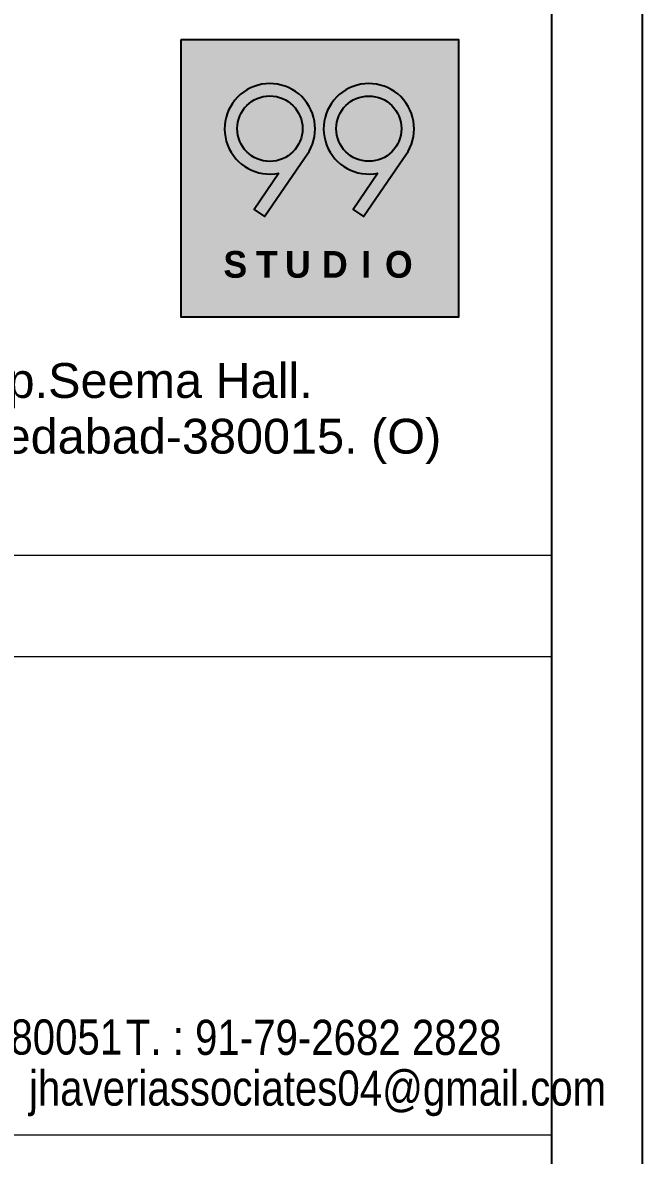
# Model space of a CAD drawing. Header units: millimetres. Extents: x 1112055 to 3390982, y -148532 to 766891.
# Drawn here: x 2539623 to 2542910, y 146344 to 152337 of the extents above; entities that cross this region are included whole.
import ezdxf

# ---------------------------------------------------------------- set-up
doc = ezdxf.new("R2010")
doc.units = ezdxf.units.MM
doc.layers.add('B TITLE BLOCK', color=250, linetype='Continuous', lineweight=0)
doc.layers.add('P_TITLE BLOCK TEXT', color=7, linetype='Continuous', lineweight=9)
for name, color, linetype in [('Logo Color', 251, 'Continuous'), ('Logo Font', 255, 'Continuous'), ('Logo Line', 251, 'Continuous')]:
    doc.layers.add(name, color=color, linetype=linetype)
doc.styles.add('A', font='GOTHICB.TTF')
doc.styles.add('SWINC', font='swissc.ttf')

# ---------------------------------------------------------------- blocks, each defined once
blk = doc.blocks.new('Z$W@#6E2766C7')
at = {"layer": 'Logo Font', "style": 'A'}
for s, p in [('S', (0.477, 0.443)), ('T', (0.845, 0.443)), ('U', (1.171, 0.443)), ('D', (1.588, 0.443)), ('I', (2.031, 0.443)), ('O', (2.298, 0.443))]:
    blk.add_text(s, height=0.301, dxfattribs=at).set_placement(p)
blk = doc.blocks.new('A$C9f46f36f')
at = {"layer": 'Logo Color'}
h = blk.add_hatch(color=22, dxfattribs=at)
edge = h.paths.add_edge_path(flags=0)
edge.add_arc((-2652, -1156), 307, 180, 360, ccw=False)
edge.add_arc((-2652, -1156), 307, 0, 180, ccw=False)
edge = h.paths.add_edge_path(flags=16)
edge.add_line((-2568, -1575), (-2800, -1915))
edge.add_line((-2800, -1915), (-2702, -1982))
edge.add_line((-2702, -1982), (-2327, -1433))
edge.add_arc((-2652, -1156), 427, 319.6269, 641.2668)
edge = h.paths.add_edge_path(flags=0)
edge.add_arc((-1720, -1156), 307, 180, 360, ccw=False)
edge.add_arc((-1720, -1156), 307, 0, 180, ccw=False)
edge = h.paths.add_edge_path(flags=16)
edge.add_line((-1636, -1575), (-1869, -1915))
edge.add_line((-1869, -1915), (-1770, -1982))
edge.add_line((-1770, -1982), (-1395, -1433))
edge.add_arc((-1720, -1156), 427, 319.6269, 641.2668)
h.paths.add_polyline_path([(-3487, -318), (-877, -318), (-877, -2928), (-3487, -2928)])
at = {"layer": 'Logo Font'}
h = blk.add_hatch(color=256, dxfattribs=at)
edge = h.paths.add_edge_path(flags=16)
edge.add_arc((-2652, -1156), 307, 180, 360, ccw=False)
edge.add_arc((-2652, -1156), 307, 0, 180, ccw=False)
edge = h.paths.add_edge_path()
edge.add_line((-2568, -1575), (-2800, -1915))
edge.add_line((-2800, -1915), (-2702, -1982))
edge.add_line((-2702, -1982), (-2327, -1433))
edge.add_arc((-2652, -1156), 427, 319.6269, 641.2668)
h = blk.add_hatch(color=256, dxfattribs=at)
edge = h.paths.add_edge_path()
edge.add_line((-1636, -1575), (-1869, -1915))
edge.add_line((-1869, -1915), (-1770, -1982))
edge.add_line((-1770, -1982), (-1395, -1433))
edge.add_arc((-1720, -1156), 427, 319.6269, 641.2668)
edge = h.paths.add_edge_path(flags=16)
edge.add_arc((-1720, -1156), 307, 180, 360, ccw=False)
edge.add_arc((-1720, -1156), 307, 0, 180, ccw=False)
for points in [[(-2568, -1575), (-2800, -1915), (-2702, -1982), (-2327, -1433, 5.918619)], [(-1636, -1575), (-1869, -1915), (-1770, -1982), (-1395, -1433, 5.918619)], [(-2344, -1156, -1), (-2959, -1156, -1)], [(-1413, -1156, -1), (-2027, -1156, -1)]]:
    blk.add_lwpolyline(points, format="xyb", close=True, dxfattribs=at)
at = {"layer": 'Logo Line'}
blk.add_lwpolyline([(-3487, -318), (-877, -318), (-877, -2928), (-3487, -2928)], close=True, dxfattribs=at)
at = {"layer": 'Logo Font', "xscale": 834.901957593243, "yscale": 834.901957593243, "zscale": 834.901957593243}
blk.add_blockref('Z$W@#6E2766C7', (-3487, -2928), dxfattribs=at)

msp = doc.modelspace()

# ---------------------------------------------------------------- linework, layer by layer
at = {"layer": 'B TITLE BLOCK', "color": 250, "lineweight": 0}
msp.add_line((2542423.7, 148982.6), (2533640.3, 148982.6), dxfattribs=at)
at = {"layer": 'B TITLE BLOCK', "color": 1, "const_width": 10.8}
msp.add_lwpolyline([(2542904.4, 198431.1), (2542904.4, 132284.8), (2470579.1, 132284.8), (2470579.1, 198431.1)], close=True, dxfattribs=at)
at = {"layer": 'B TITLE BLOCK', "color": 250, "lineweight": 0}
for points, const_width in [([(2542423.7, 197950.5), (2542423.7, 132765.4), (2471059.8, 132765.4), (2471059.8, 197950.5)], 10.8), ([(2533640.3, 132765.4), (2542423.7, 132765.4), (2542423.7, 197950.5), (2533640.3, 197950.5)], 7.32), ([(2542423.7, 152962.7), (2533640.3, 152962.7), (2533640.3, 149518.6), (2542423.7, 149518.6)], 7.32), ([(2542423.7, 132765.4), (2533640.3, 132765.4), (2533640.3, 149518.6), (2542423.7, 149518.6)], 7.32)]:
    msp.add_lwpolyline(points, close=True, dxfattribs=dict(at, const_width=const_width))
at = {"layer": 'B TITLE BLOCK', "color": 250, "lineweight": 0, "const_width": 7.32}
msp.add_lwpolyline([(2533640.3, 146451.4), (2542423.7, 146451.4)], dxfattribs=at)

# ---------------------------------------------------------------- block references
at = {"xscale": 0.5625, "yscale": 0.5625, "zscale": 0.5625}
msp.add_blockref('A$C9f46f36f', (2542423.7, 152426.8), dxfattribs=at)

# ---------------------------------------------------------------- texts
at = {"layer": 'P_TITLE BLOCK TEXT', "style": 'SWINC'}
for s, p in [('2, Palkhi Society, Nr. SBI, Vejalpur, Jivraj Park, Ahmedabad-380051', (2533712.2, 146877.6)), ('T. : 91-79-2682 2828 ', (2540169.3, 146875.8)), (' jhaveriassociates04@gmail.com', (2539597.4, 146607.2))]:
    msp.add_text(s, height=185.868, dxfattribs=at).set_placement(p)
at = {"layer": 'P_TITLE BLOCK TEXT', "lineweight": 0, "char_height": 184.178, "attachment_point": 7, "style": 'SWINC'}
for s, insert in [('\\A1;{\\pql;\\fArial|b0|i0|c0|p34;1101, LANDMARK. Nr.Titanium City Centre. Opp.Seema Hall.}', (2534082, 150296.4)), ('\\A1;{\\pql;\\fArial|b0|i0|c0|p34;Anandnagar. Prahladnagar-Shyamal road. Ahmedabad-380015. (O)}', (2534088.2, 150001.8))]:
    msp.add_mtext(s, dxfattribs=dict(at, insert=insert))

doc.saveas('drawing.dxf')
